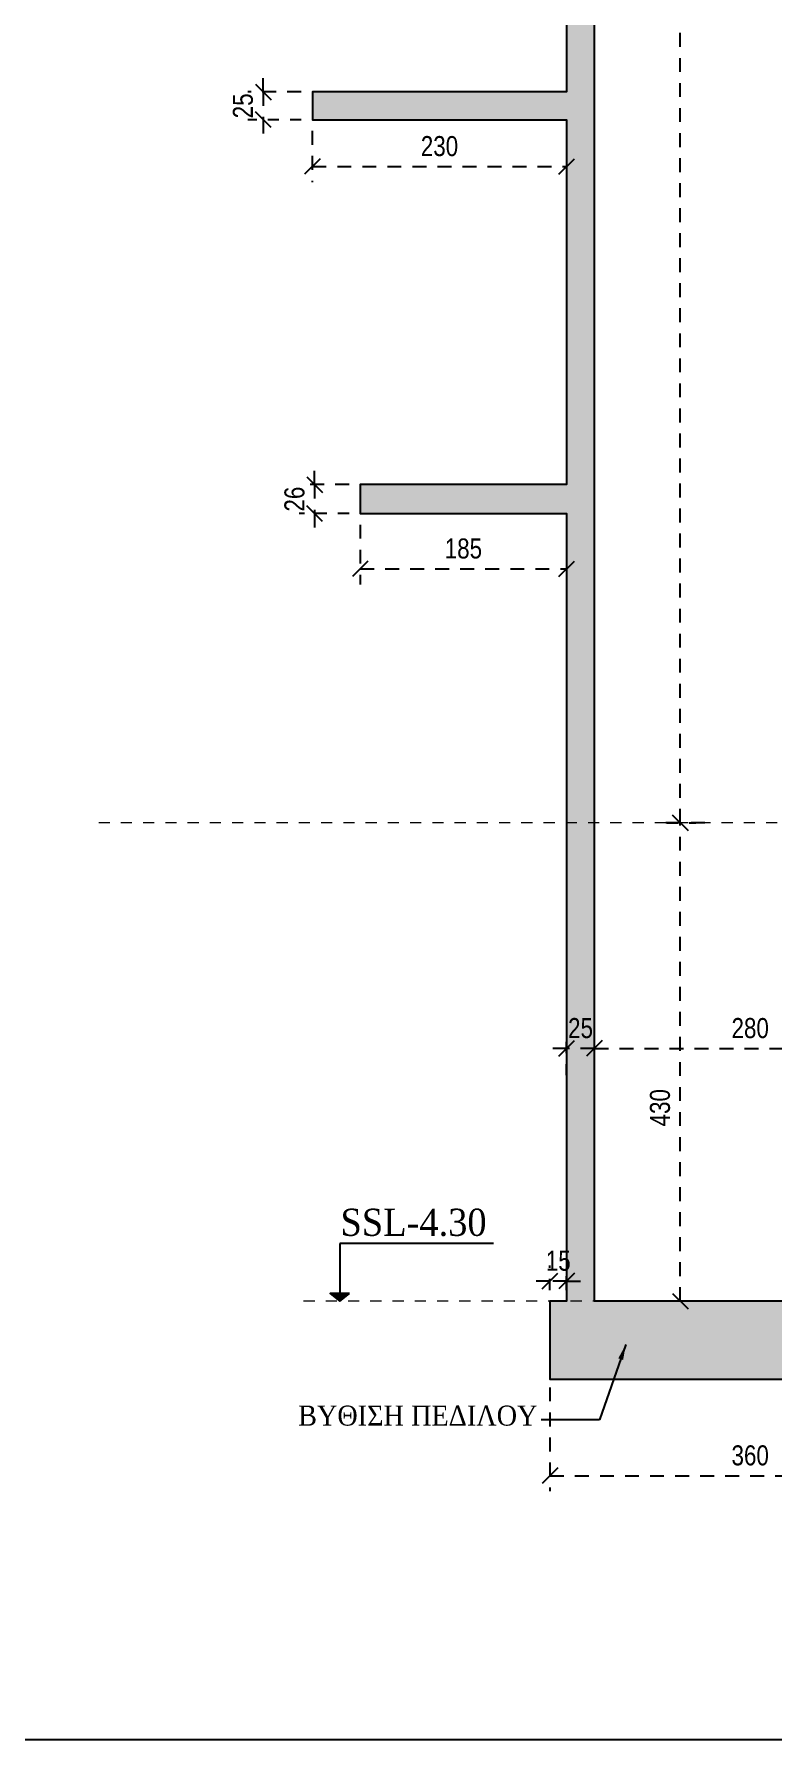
# Model space of a CAD drawing. Header units: millimetres. Extents: x -2171 to 1563, y -1758 to -1505.
# Drawn here: x 1081.48 to 1088.12, y -1630.29 to -1614.96 of the extents above; entities that cross this region are included whole.
import ezdxf
from ezdxf.enums import TextEntityAlignment as Align

# ---------------------------------------------------------------- set-up
doc = ezdxf.new("R2010")
doc.units = ezdxf.units.MM
doc.header["$PDMODE"] = 32
for name, pattern in [('DASHED2', [0.375, 0.25, -0.125]), ('DOT', [0.025, 0, -0.025]), ('HIDDEN', [0.375, 0.25, -0.125]), ('HIDDEN2', [0.1875, 0.125, -0.0625])]:
    doc.linetypes.add(name, pattern=pattern)
doc.layers.get('Defpoints').update_dxf_attribs({"color": 6})
for name, color, linetype in [('-S_TEXT', 3, 'Continuous'), ('AM_5', 7, 'Continuous'), ('Sect_Dim', 7, 'Continuous'), ('Sect_Fill', 7, 'Continuous'), ('Sect_Line_Bold', 7, 'Continuous'), ('Text_Beam_Foundation', 7, 'Continuous')]:
    doc.layers.add(name, color=color, linetype=linetype)
doc.layers.add('A-ANNO-DIMS', color=1, linetype='Continuous', lineweight=9)
doc.styles.add('1-100', font='arial.ttf', dxfattribs={"width": 0.8})
doc.styles.add('S1TmsNwRmn11_b_934_161', font='times.ttf', dxfattribs={"width": 0.933629, "height": 0.001087})
doc.dimstyles.new('Copy of 1-100', dxfattribs={"dimtxt": 0.18, "dimasz": 0.14, "dimexe": 0.14, "dimexo": 0.1, "dimgap": 0.09, "dimtad": 1, "dimdec": 0, "dimlfac": 100, "dimrnd": 5, "dimzin": 5, "dimdsep": 46, "dimtxsty": '1-100', "dimblk": 'OBLIQUE', "dimcen": 0.09, "dimclrd": 1, "dimclre": 1, "dimclrt": 2, "dimadec": 0, "dimazin": 0, "dimtfac": 1, "dimtdec": 0, "dimtix": 1, "dimtmove": 2, "dimatfit": 3, "dimfxl": 5, "dimfxlon": 1, "dimtolj": 1, "dimtzin": 5, "dimarcsym": 0})

# ---------------------------------------------------------------- blocks, each defined once
blk = doc.blocks.new('_Oblique')
at = {"color": 0, "linetype": 'ByBlock', "lineweight": -2}
blk.add_line((-0.5, -0.5), (0.5, 0.5), dxfattribs=at)
blk = doc.blocks.new('*D1087')
at = {"layer": 'AM_5', "color": 1, "linetype": 'HIDDEN', "lineweight": -2, "ltscale": 0.5, "transparency": 16777216}
blk.add_line((1086.113, -1626.451), (1086.113, -1628.06), dxfattribs=at)
at = {"layer": 'AM_5', "color": 1, "linetype": 'HIDDEN2', "lineweight": -2, "ltscale": 0.5, "transparency": 16777216}
blk.add_line((1089.713, -1626.451), (1089.713, -1628.06), dxfattribs=at)
at = {"layer": 'AM_5', "color": 1, "linetype": 'DASHED2', "lineweight": -2, "ltscale": 0.5, "transparency": 16777216}
blk.add_line((1086.113, -1627.92), (1089.713, -1627.92), dxfattribs=at)
at = {"layer": 'Defpoints', "color": 0, "ltscale": 0.5, "transparency": 16777216}
for p in [(1086.113, -1626.351), (1089.713, -1626.351), (1089.713, -1627.92)]:
    blk.add_point(p, dxfattribs=at)
at = {"layer": 'AM_5', "color": 1, "lineweight": -2, "ltscale": 0.5, "transparency": 16777216, "xscale": 0.14, "yscale": 0.14, "zscale": 0.14, "rotation": 180}
blk.add_blockref('_Oblique', (1086.113, -1627.92), dxfattribs=at)
at = {"layer": 'AM_5', "color": 1, "lineweight": -2, "ltscale": 0.5, "transparency": 16777216, "xscale": 0.14, "yscale": 0.14, "zscale": 0.14}
blk.add_blockref('_Oblique', (1089.713, -1627.92), dxfattribs=at)
at = {"layer": 'AM_5', "color": 2, "ltscale": 0.5, "transparency": 16777216, "insert": (1087.913, -1627.738), "char_height": 0.18, "attachment_point": 5, "style": '1-100'}
blk.add_mtext('\\A1;360', dxfattribs=at)
blk = doc.blocks.new('*D1129')
at = {"layer": 'AM_5', "color": 1, "linetype": 'HIDDEN', "lineweight": -2, "ltscale": 0.5, "transparency": 16777216}
blk.add_line((1086.513, -1624.314), (1086.513, -1623.939), dxfattribs=at)
at = {"layer": 'AM_5', "color": 1, "linetype": 'HIDDEN2', "lineweight": -2, "ltscale": 0.5, "transparency": 16777216}
blk.add_line((1089.313, -1626.251), (1089.313, -1623.939), dxfattribs=at)
at = {"layer": 'AM_5', "color": 1, "linetype": 'DASHED2', "lineweight": -2, "ltscale": 0.5, "transparency": 16777216}
blk.add_line((1086.513, -1624.079), (1089.313, -1624.079), dxfattribs=at)
at = {"layer": 'Defpoints', "color": 0, "ltscale": 0.5, "transparency": 16777216}
for p in [(1089.313, -1624.079), (1086.513, -1624.414), (1089.313, -1626.351)]:
    blk.add_point(p, dxfattribs=at)
at = {"layer": 'AM_5', "color": 1, "lineweight": -2, "ltscale": 0.5, "transparency": 16777216, "xscale": 0.14, "yscale": 0.14, "zscale": 0.14, "rotation": 180}
blk.add_blockref('_Oblique', (1086.513, -1624.079), dxfattribs=at)
at = {"layer": 'AM_5', "color": 1, "lineweight": -2, "ltscale": 0.5, "transparency": 16777216, "xscale": 0.14, "yscale": 0.14, "zscale": 0.14}
blk.add_blockref('_Oblique', (1089.313, -1624.079), dxfattribs=at)
at = {"layer": 'AM_5', "color": 2, "ltscale": 0.5, "transparency": 16777216, "insert": (1087.913, -1623.897), "char_height": 0.18, "attachment_point": 5, "style": '1-100'}
blk.add_mtext('\\A1;280', dxfattribs=at)
blk = doc.blocks.new('*D1130')
at = {"layer": 'AM_5', "color": 1, "linetype": 'HIDDEN2', "lineweight": -2, "ltscale": 0.5, "transparency": 16777216}
blk.add_line((1086.263, -1624.32), (1086.263, -1623.939), dxfattribs=at)
at = {"layer": 'AM_5', "color": 1, "linetype": 'HIDDEN', "lineweight": -2, "ltscale": 0.5, "transparency": 16777216}
blk.add_line((1086.513, -1624.32), (1086.513, -1623.939), dxfattribs=at)
at = {"layer": 'AM_5', "color": 1, "linetype": 'DASHED2', "lineweight": -2, "ltscale": 0.5, "transparency": 16777216}
for p, q in [((1086.263, -1624.079), (1086.123, -1624.079)), ((1086.513, -1624.079), (1086.263, -1624.079)), ((1086.513, -1624.079), (1086.653, -1624.079))]:
    blk.add_line(p, q, dxfattribs=at)
at = {"layer": 'Defpoints', "color": 0, "ltscale": 0.5, "transparency": 16777216}
for p in [(1086.263, -1624.079), (1086.263, -1624.42), (1086.513, -1624.42)]:
    blk.add_point(p, dxfattribs=at)
at = {"layer": 'AM_5', "color": 1, "lineweight": -2, "ltscale": 0.5, "transparency": 16777216, "xscale": 0.14, "yscale": 0.14, "zscale": 0.14}
blk.add_blockref('_Oblique', (1086.263, -1624.079), dxfattribs=at)
at = {"layer": 'AM_5', "color": 1, "lineweight": -2, "ltscale": 0.5, "transparency": 16777216, "xscale": 0.14, "yscale": 0.14, "zscale": 0.14, "rotation": 180}
blk.add_blockref('_Oblique', (1086.513, -1624.079), dxfattribs=at)
at = {"layer": 'AM_5', "color": 2, "ltscale": 0.5, "transparency": 16777216, "insert": (1086.388, -1623.897), "char_height": 0.18, "attachment_point": 5, "style": '1-100'}
blk.add_mtext('\\A1;25', dxfattribs=at)
blk = doc.blocks.new('*D1132')
at = {"layer": 'AM_5', "color": 1, "linetype": 'HIDDEN2', "lineweight": -2, "ltscale": 0.5, "transparency": 16777216}
blk.add_line((1087.163, -1622.051), (1087.424, -1622.051), dxfattribs=at)
at = {"layer": 'AM_5', "color": 1, "linetype": 'DASHED2', "lineweight": -2, "ltscale": 0.5, "transparency": 16777216}
blk.add_line((1087.284, -1626.351), (1087.284, -1622.051), dxfattribs=at)
at = {"layer": 'AM_5', "color": 1, "linetype": 'HIDDEN', "lineweight": -2, "ltscale": 0.5, "transparency": 16777216}
blk.add_line((1087.506, -1626.351), (1087.144, -1626.351), dxfattribs=at)
at = {"layer": 'Defpoints', "color": 0, "ltscale": 0.5, "transparency": 16777216}
for p in [(1087.063, -1622.051), (1087.284, -1622.051), (1087.606, -1626.351)]:
    blk.add_point(p, dxfattribs=at)
at = {"layer": 'AM_5', "color": 1, "lineweight": -2, "ltscale": 0.5, "transparency": 16777216, "xscale": 0.14, "yscale": 0.14, "zscale": 0.14}
for p, rotation in [((1087.284, -1622.051), 90), ((1087.284, -1626.351), 270)]:
    blk.add_blockref('_Oblique', p, dxfattribs=dict(at, rotation=rotation))
at = {"layer": 'AM_5', "color": 2, "ltscale": 0.5, "transparency": 16777216, "insert": (1087.103, -1624.612), "char_height": 0.18, "attachment_point": 5, "rotation": 90, "style": '1-100'}
blk.add_mtext('\\A1;430', dxfattribs=at)
blk = doc.blocks.new('*D1133')
at = {"layer": 'AM_5', "color": 1, "linetype": 'HIDDEN2', "lineweight": -2, "ltscale": 0.5, "transparency": 16777216}
blk.add_line((1087.579, -1593.501), (1087.144, -1593.501), dxfattribs=at)
at = {"layer": 'AM_5', "color": 1, "linetype": 'DASHED2', "lineweight": -2, "ltscale": 0.5, "transparency": 16777216}
blk.add_line((1087.284, -1622.051), (1087.284, -1593.501), dxfattribs=at)
at = {"layer": 'AM_5', "color": 1, "linetype": 'HIDDEN', "lineweight": -2, "ltscale": 0.5, "transparency": 16777216}
blk.add_line((1087.506, -1622.051), (1087.144, -1622.051), dxfattribs=at)
at = {"layer": 'Defpoints', "color": 0, "ltscale": 0.5, "transparency": 16777216}
for p in [(1087.284, -1593.501), (1087.679, -1593.501), (1087.606, -1622.051)]:
    blk.add_point(p, dxfattribs=at)
at = {"layer": 'AM_5', "color": 1, "lineweight": -2, "ltscale": 0.5, "transparency": 16777216, "xscale": 0.14, "yscale": 0.14, "zscale": 0.14}
for p, rotation in [((1087.284, -1593.501), 90), ((1087.284, -1622.051), 270)]:
    blk.add_blockref('_Oblique', p, dxfattribs=dict(at, rotation=rotation))
at = {"layer": 'AM_5', "color": 2, "ltscale": 0.5, "transparency": 16777216, "insert": (1087.103, -1607.776), "char_height": 0.18, "attachment_point": 5, "rotation": 90, "style": '1-100'}
blk.add_mtext('\\A1;2855', dxfattribs=at)
blk = doc.blocks.new('*D1602')
at = {"layer": 'AM_5', "color": 1, "linetype": 'HIDDEN2', "lineweight": -2, "ltscale": 0.5, "transparency": 16777216}
blk.add_line((1086.113, -1626.251), (1086.113, -1626.03), dxfattribs=at)
at = {"layer": 'AM_5', "color": 1, "linetype": 'HIDDEN', "lineweight": -2, "ltscale": 0.5, "transparency": 16777216}
blk.add_line((1086.263, -1626.251), (1086.263, -1626.03), dxfattribs=at)
at = {"layer": 'AM_5', "color": 1, "linetype": 'DASHED2', "lineweight": -2, "ltscale": 0.5, "transparency": 16777216}
for p, q in [((1086.113, -1626.17), (1085.973, -1626.17)), ((1086.263, -1626.17), (1086.113, -1626.17)), ((1086.263, -1626.17), (1086.403, -1626.17))]:
    blk.add_line(p, q, dxfattribs=at)
at = {"layer": 'Defpoints', "color": 0, "ltscale": 0.5, "transparency": 16777216}
for p in [(1086.113, -1626.17), (1086.113, -1626.351), (1086.263, -1626.351)]:
    blk.add_point(p, dxfattribs=at)
at = {"layer": 'AM_5', "color": 1, "lineweight": -2, "ltscale": 0.5, "transparency": 16777216, "xscale": 0.14, "yscale": 0.14, "zscale": 0.14}
blk.add_blockref('_Oblique', (1086.113, -1626.17), dxfattribs=at)
at = {"layer": 'AM_5', "color": 1, "lineweight": -2, "ltscale": 0.5, "transparency": 16777216, "xscale": 0.14, "yscale": 0.14, "zscale": 0.14, "rotation": 180}
blk.add_blockref('_Oblique', (1086.263, -1626.17), dxfattribs=at)
at = {"layer": 'AM_5', "color": 2, "ltscale": 0.5, "transparency": 16777216, "insert": (1086.188, -1625.988), "char_height": 0.18, "attachment_point": 5, "style": '1-100'}
blk.add_mtext('\\A1;15', dxfattribs=at)
blk = doc.blocks.new('*D1605')
at = {"layer": 'AM_5', "color": 1, "linetype": 'HIDDEN', "lineweight": -2, "ltscale": 0.5, "transparency": 16777216}
blk.add_line((1084.407, -1619.371), (1084.407, -1619.908), dxfattribs=at)
at = {"layer": 'AM_5', "color": 1, "linetype": 'HIDDEN2', "lineweight": -2, "ltscale": 0.5, "transparency": 16777216}
blk.add_line((1086.263, -1619.371), (1086.263, -1619.908), dxfattribs=at)
at = {"layer": 'AM_5', "color": 1, "linetype": 'DASHED2', "lineweight": -2, "ltscale": 0.5, "transparency": 16777216}
blk.add_line((1084.407, -1619.768), (1086.263, -1619.768), dxfattribs=at)
at = {"layer": 'Defpoints', "color": 0, "ltscale": 0.5, "transparency": 16777216}
for p in [(1084.407, -1619.271), (1086.263, -1619.271), (1086.263, -1619.768)]:
    blk.add_point(p, dxfattribs=at)
at = {"layer": 'AM_5', "color": 1, "lineweight": -2, "ltscale": 0.5, "transparency": 16777216, "xscale": 0.14, "yscale": 0.14, "zscale": 0.14, "rotation": 180}
blk.add_blockref('_Oblique', (1084.407, -1619.768), dxfattribs=at)
at = {"layer": 'AM_5', "color": 1, "lineweight": -2, "ltscale": 0.5, "transparency": 16777216, "xscale": 0.14, "yscale": 0.14, "zscale": 0.14}
blk.add_blockref('_Oblique', (1086.263, -1619.768), dxfattribs=at)
at = {"layer": 'AM_5', "color": 2, "ltscale": 0.5, "transparency": 16777216, "insert": (1085.335, -1619.586), "char_height": 0.18, "attachment_point": 5, "style": '1-100'}
blk.add_mtext('\\A1;185', dxfattribs=at)
blk = doc.blocks.new('*D1606')
at = {"layer": 'AM_5', "color": 1, "linetype": 'HIDDEN', "lineweight": -2, "ltscale": 0.5, "transparency": 16777216}
blk.add_line((1083.977, -1615.831), (1083.977, -1616.291), dxfattribs=at)
at = {"layer": 'AM_5', "color": 1, "linetype": 'HIDDEN2', "lineweight": -2, "ltscale": 0.5, "transparency": 16777216}
blk.add_line((1086.263, -1615.831), (1086.263, -1616.291), dxfattribs=at)
at = {"layer": 'AM_5', "color": 1, "linetype": 'DASHED2', "lineweight": -2, "ltscale": 0.5, "transparency": 16777216}
blk.add_line((1083.977, -1616.151), (1086.263, -1616.151), dxfattribs=at)
at = {"layer": 'Defpoints', "color": 0, "ltscale": 0.5, "transparency": 16777216}
for p in [(1083.977, -1615.731), (1086.263, -1615.731), (1086.263, -1616.151)]:
    blk.add_point(p, dxfattribs=at)
at = {"layer": 'AM_5', "color": 1, "lineweight": -2, "ltscale": 0.5, "transparency": 16777216, "xscale": 0.14, "yscale": 0.14, "zscale": 0.14, "rotation": 180}
blk.add_blockref('_Oblique', (1083.977, -1616.151), dxfattribs=at)
at = {"layer": 'AM_5', "color": 1, "lineweight": -2, "ltscale": 0.5, "transparency": 16777216, "xscale": 0.14, "yscale": 0.14, "zscale": 0.14}
blk.add_blockref('_Oblique', (1086.263, -1616.151), dxfattribs=at)
at = {"layer": 'AM_5', "color": 2, "ltscale": 0.5, "transparency": 16777216, "insert": (1085.12, -1615.969), "char_height": 0.18, "attachment_point": 5, "style": '1-100'}
blk.add_mtext('\\A1;230', dxfattribs=at)
blk = doc.blocks.new('*D1614')
at = {"layer": 'AM_5', "color": 1, "linetype": 'DASHED2', "lineweight": -2, "ltscale": 0.5, "transparency": 16777216}
for p, q in [((1083.536, -1615.481), (1083.536, -1615.341)), ((1083.536, -1615.481), (1083.536, -1615.731)), ((1083.536, -1615.731), (1083.536, -1615.871))]:
    blk.add_line(p, q, dxfattribs=at)
at = {"layer": 'AM_5', "color": 1, "linetype": 'HIDDEN', "lineweight": -2, "ltscale": 0.5, "transparency": 16777216}
blk.add_line((1083.877, -1615.481), (1083.396, -1615.481), dxfattribs=at)
at = {"layer": 'AM_5', "color": 1, "linetype": 'HIDDEN2', "lineweight": -2, "ltscale": 0.5, "transparency": 16777216}
blk.add_line((1083.877, -1615.731), (1083.396, -1615.731), dxfattribs=at)
at = {"layer": 'Defpoints', "color": 0, "ltscale": 0.5, "transparency": 16777216}
for p in [(1083.977, -1615.481), (1083.536, -1615.731), (1083.977, -1615.731)]:
    blk.add_point(p, dxfattribs=at)
at = {"layer": 'AM_5', "color": 1, "lineweight": -2, "ltscale": 0.5, "transparency": 16777216, "xscale": 0.14, "yscale": 0.14, "zscale": 0.14}
for p, rotation in [((1083.536, -1615.481), 270), ((1083.536, -1615.731), 90)]:
    blk.add_blockref('_Oblique', p, dxfattribs=dict(at, rotation=rotation))
at = {"layer": 'AM_5', "color": 2, "ltscale": 0.5, "transparency": 16777216, "insert": (1083.354, -1615.606), "char_height": 0.18, "attachment_point": 5, "rotation": 90, "style": '1-100'}
blk.add_mtext('\\A1;25', dxfattribs=at)
blk = doc.blocks.new('*D1615')
at = {"layer": 'AM_5', "color": 1, "linetype": 'DASHED2', "lineweight": -2, "ltscale": 0.5, "transparency": 16777216}
for p, q in [((1083.998, -1619.011), (1083.998, -1618.871)), ((1083.998, -1619.011), (1083.998, -1619.271)), ((1083.998, -1619.271), (1083.998, -1619.411))]:
    blk.add_line(p, q, dxfattribs=at)
at = {"layer": 'AM_5', "color": 1, "linetype": 'HIDDEN', "lineweight": -2, "ltscale": 0.5, "transparency": 16777216}
blk.add_line((1084.307, -1619.011), (1083.858, -1619.011), dxfattribs=at)
at = {"layer": 'AM_5', "color": 1, "linetype": 'HIDDEN2', "lineweight": -2, "ltscale": 0.5, "transparency": 16777216}
blk.add_line((1084.307, -1619.271), (1083.858, -1619.271), dxfattribs=at)
at = {"layer": 'Defpoints', "color": 0, "ltscale": 0.5, "transparency": 16777216}
for p in [(1084.407, -1619.011), (1083.998, -1619.271), (1084.407, -1619.271)]:
    blk.add_point(p, dxfattribs=at)
at = {"layer": 'AM_5', "color": 1, "lineweight": -2, "ltscale": 0.5, "transparency": 16777216, "xscale": 0.14, "yscale": 0.14, "zscale": 0.14}
for p, rotation in [((1083.998, -1619.011), 270), ((1083.998, -1619.271), 90)]:
    blk.add_blockref('_Oblique', p, dxfattribs=dict(at, rotation=rotation))
at = {"layer": 'AM_5', "color": 2, "ltscale": 0.5, "transparency": 16777216, "insert": (1083.817, -1619.141), "char_height": 0.18, "attachment_point": 5, "rotation": 90, "style": '1-100'}
blk.add_mtext('\\A1;26', dxfattribs=at)

msp = doc.modelspace()

# ---------------------------------------------------------------- hatches: boundary and pattern name
at = {"layer": 'Sect_Dim'}
msp.add_hatch(color=9, dxfattribs=at).paths.add_polyline_path([(1084.3122, -1626.281), (1084.1372, -1626.281), (1084.2247, -1626.351)])
at = {"layer": 'Sect_Fill', "ltscale": 0.5, "transparency": 33554572}
h = msp.add_hatch(color=7, dxfattribs=at)
h.dxf.hatch_style = 1
h.paths.add_polyline_path([(1086.1127, -1627.051), (1089.7127, -1627.051), (1089.7127, -1626.351), (1086.5127, -1626.351), (1086.5127, -1621.951), (1086.5127, -1619.011), (1086.5127, -1615.481), (1086.5127, -1611.981), (1086.5127, -1608.481), (1086.5127, -1604.981), (1086.5127, -1601.481), (1086.5127, -1597.981), (1086.5127, -1593.701), (1089.3127, -1593.701), (1089.3127, -1595.231), (1092.2127, -1595.231), (1092.2127, -1595.031), (1091.3603, -1595.031), (1091.3603, -1594.731), (1091.1103, -1594.731), (1091.1103, -1595.031), (1089.5627, -1595.031), (1089.5627, -1593.501), (1086.3877, -1593.501), (1086.2627, -1593.501), (1086.2627, -1597.981), (1085.8627, -1597.981), (1084.0937, -1597.981), (1083.9773, -1597.981), (1083.9773, -1598.241), (1084.0937, -1598.241), (1085.8627, -1598.241), (1086.2627, -1598.241), (1086.2627, -1601.481), (1085.7958, -1601.481), (1085.7958, -1601.741), (1086.2627, -1601.741), (1086.2627, -1604.981), (1085.8627, -1604.981), (1084.0937, -1604.981), (1083.9773, -1604.981), (1083.9773, -1605.231), (1084.0937, -1605.231), (1085.8627, -1605.231), (1086.2627, -1605.231), (1086.2627, -1608.481), (1085.8627, -1608.481), (1084.0937, -1608.481), (1083.9773, -1608.481), (1083.9773, -1608.731), (1084.0937, -1608.731), (1085.8627, -1608.731), (1086.2627, -1608.731), (1086.2627, -1611.981), (1086.1865, -1611.981), (1086.1865, -1612.231), (1086.2627, -1612.231), (1086.2627, -1615.481), (1085.8627, -1615.481), (1084.0937, -1615.481), (1083.9773, -1615.481), (1083.9773, -1615.731), (1084.0937, -1615.731), (1085.8627, -1615.731), (1086.2627, -1615.731), (1086.2627, -1619.011), (1084.4073, -1619.011), (1084.4073, -1619.271), (1086.2627, -1619.271), (1086.2627, -1621.951), (1086.2627, -1626.351), (1086.1127, -1626.351)])

# ---------------------------------------------------------------- linework, layer by layer
at = {"layer": '-S_TEXT', "ltscale": 5}
msp.add_lwpolyline([(1054.4286, -1590.2497), (1112.5761, -1590.2497), (1112.5761, -1630.2944), (1054.4286, -1630.2944)], close=True, dxfattribs=at)
at = {"layer": 'A-ANNO-DIMS', "color": 94, "linetype": 'DOT', "ltscale": 1.5}
for p, q in [((1104.9558, -1622.051), (1082.0577, -1622.051)), ((1087.3983, -1626.351), (1083.8592, -1626.351))]:
    msp.add_line(p, q, dxfattribs=at)
at = {"layer": 'Sect_Dim', "color": 7}
for points in [[(1085.6062, -1625.831), (1084.2247, -1625.831)], [(1084.2247, -1625.831), (1084.2247, -1626.281)]]:
    msp.add_lwpolyline(points, dxfattribs=at)
msp.add_lwpolyline([(1084.3122, -1626.281), (1084.1372, -1626.281), (1084.2247, -1626.351)], close=True, dxfattribs=at)
at = {"layer": 'Sect_Line_Bold', "color": 94}
msp.add_lwpolyline([(1086.2627, -1612.231), (1086.2627, -1615.481), (1085.8627, -1615.481), (1084.0937, -1615.481), (1083.9773, -1615.481), (1083.9773, -1615.731), (1084.0937, -1615.731), (1085.8627, -1615.731), (1086.2627, -1615.731), (1086.2627, -1619.011), (1084.4073, -1619.011), (1084.4073, -1619.271), (1086.2627, -1619.271), (1086.2627, -1621.951), (1086.2627, -1626.351), (1086.1127, -1626.351), (1086.1127, -1627.051), (1089.7127, -1627.051), (1089.7127, -1626.351), (1086.5127, -1626.351), (1086.5127, -1621.951), (1086.5127, -1619.011), (1086.5127, -1615.481), (1086.5127, -1611.981)], dxfattribs=at)

# ---------------------------------------------------------------- texts
at = {"layer": 'Sect_Dim', "color": 7, "style": 'S1TmsNwRmn11_b_934_161', "width": 0.933629}
msp.add_text('SSL-4.30', height=0.24469, dxfattribs=at).set_placement((1084.2302, -1625.6416), align=Align.MIDDLE_LEFT)
at = {"layer": 'Text_Beam_Foundation', "color": 3, "linetype": 'Continuous', "ltscale": 0.5, "style": 'S1TmsNwRmn11_b_934_161', "width": 0.933629}
msp.add_text('ΒΥΘΙΣΗ ΠΕΔΙΛΟΥ', height=0.18, dxfattribs=at).set_placement((1083.8493, -1627.4693))

# ---------------------------------------------------------------- dimensions: what is measured, and where the dimension line sits
at = {"layer": 'AM_5', "color": 1, "ltscale": 0.5}
dim = msp.add_linear_dim(base=(1087.2845, -1593.501), p1=(1087.6058, -1622.051), p2=(1087.6792, -1593.501), angle=90, dimstyle='Copy of 1-100', dxfattribs=at)
dim.commit()
dim.dimension.update_dxf_attribs({"geometry": '*D1133', "text_midpoint": (1087.1026, -1607.776)})
at = {"layer": 'AM_5', "color": 253, "ltscale": 0.5}
dim = msp.add_linear_dim(base=(1083.5355, -1615.731), p1=(1083.9773, -1615.481), p2=(1083.9773, -1615.731), angle=90, dimstyle='Copy of 1-100', dxfattribs=at)
dim.commit()
dim.dimension.update_dxf_attribs({"geometry": '*D1614', "text_midpoint": (1083.3536, -1615.606)})
for base, p1, p2, picture, middle in [((1086.2627, -1616.1507), (1083.9773, -1615.731), (1086.2627, -1615.731), '*D1606', (1085.12, -1615.9688)), ((1086.2627, -1619.7684), (1084.4073, -1619.271), (1086.2627, -1619.271), '*D1605', (1085.335, -1619.5865)), ((1086.1127, -1626.1699), (1086.2627, -1626.351), (1086.1127, -1626.351), '*D1602', (1086.1877, -1625.988))]:
    dim = msp.add_linear_dim(base=base, p1=p1, p2=p2, dimstyle='Copy of 1-100', dxfattribs=at)
    dim.commit()
    dim.dimension.update_dxf_attribs({"geometry": picture, "text_midpoint": middle})
at = {"layer": 'AM_5', "ltscale": 0.5}
dim = msp.add_linear_dim(base=(1083.9985, -1619.271), p1=(1084.4073, -1619.011), p2=(1084.4073, -1619.271), angle=90, dimstyle='Copy of 1-100', override={"dimrnd": 0.1}, dxfattribs=at)
dim.commit()
dim.dimension.update_dxf_attribs({"geometry": '*D1615', "text_midpoint": (1083.8166, -1619.141)})
at = {"layer": 'AM_5', "color": 1, "ltscale": 0.5}
dim = msp.add_linear_dim(base=(1087.2845, -1622.051), p1=(1087.6058, -1626.351), p2=(1087.0629, -1622.051), angle=90, dimstyle='Copy of 1-100', dxfattribs=at)
dim.commit()
dim.dimension.update_dxf_attribs({"geometry": '*D1132', "text_midpoint": (1087.1025, -1624.6121), "dimtype": 128})
for base, p1, p2, picture, middle in [((1086.2627, -1624.0787), (1086.5127, -1624.4203), (1086.2627, -1624.4203), '*D1130', (1086.3877, -1623.8968)), ((1089.3127, -1624.0787), (1086.5127, -1624.4136), (1089.3127, -1626.351), '*D1129', (1087.9127, -1623.8968)), ((1089.7127, -1627.9199), (1086.1127, -1626.351), (1089.7127, -1626.351), '*D1087', (1087.9127, -1627.7379))]:
    dim = msp.add_linear_dim(base=base, p1=p1, p2=p2, dimstyle='Copy of 1-100', dxfattribs=at)
    dim.commit()
    dim.dimension.update_dxf_attribs({"geometry": picture, "text_midpoint": middle})

# ---------------------------------------------------------------- leaders
at = {"layer": 'A-ANNO-DIMS', "color": 2, "linetype": 'Continuous', "ltscale": 0.5}
msp.add_leader([(1086.7951, -1626.7399), (1086.5584, -1627.4185), (1086.0329, -1627.4185)], dimstyle='Copy of 1-100', override={"dimtad": 0, "dimarcsym": 1}, dxfattribs=at)

doc.saveas('drawing.dxf')
